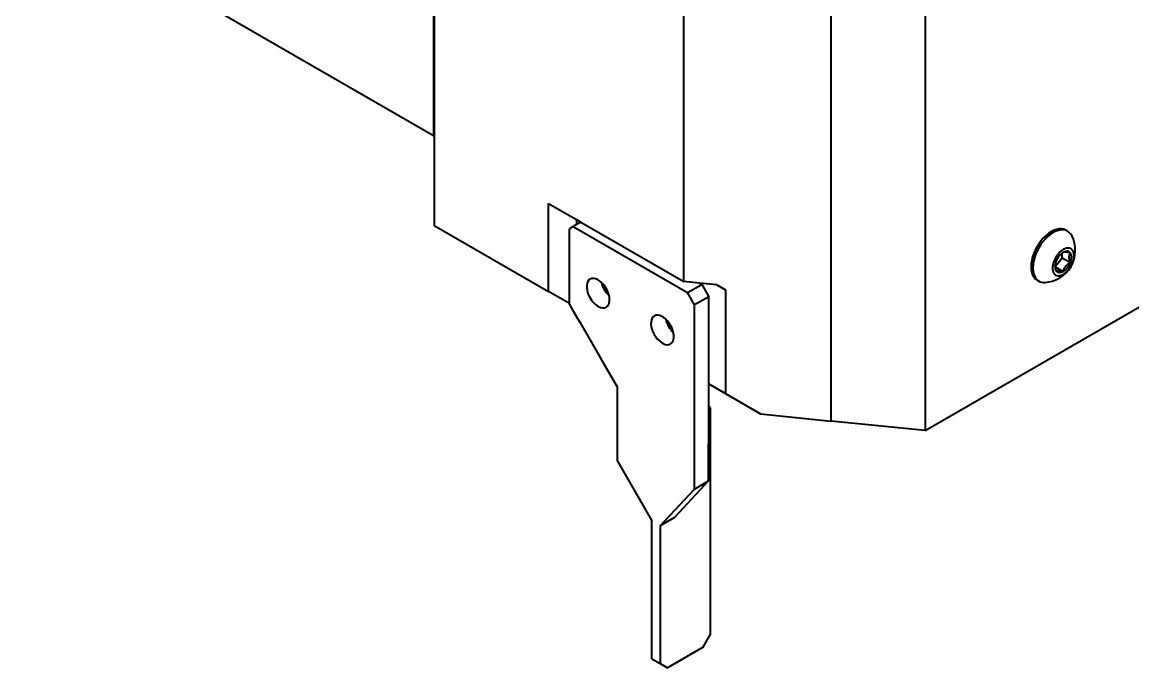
# Model space of a CAD drawing. Header units: millimetres. Extents: x 15 to 415, y 5 to 292.
# Drawn here: x 260.04 to 287.53, y 65.5 to 81.48 of the extents above; entities that cross this region are included whole.
import ezdxf

# ---------------------------------------------------------------- set-up
doc = ezdxf.new("R2010")
doc.units = ezdxf.units.MM
doc.layers.add('Geometries', color=7, linetype='Continuous')

msp = doc.modelspace()

# ---------------------------------------------------------------- linework, layer by layer
at = {"layer": 'Geometries', "linetype": 'Continuous', "lineweight": 40}
for p, q in [((270.2227, 91.7472), (270.2227, 78.6714)), ((270.2406, 88.7394), (270.2406, 78.6611)), ((276.4169, 75.0594), (276.4169, 85.9646)), ((280.064, 72.2484), (280.0624, 84.886)), ((260.0404, 84.5502), (270.2227, 78.6714)), ((282.3916, 83.9092), (282.3916, 71.3689)), ((270.2406, 78.6611), (270.2227, 78.6714)), ((270.2406, 78.6611), (270.2406, 76.4466)), ((273.0678, 76.993), (273.7627, 76.5917)), ((273.0678, 74.8143), (273.0678, 76.993)), ((270.2406, 76.4466), (273.0678, 74.8143)), ((273.7627, 76.4672), (273.677, 76.4176)), ((273.7627, 76.5917), (273.7627, 76.4672)), ((273.7627, 76.5917), (273.8395, 76.5474)), ((273.8395, 76.5115), (273.7627, 76.4672)), ((273.8395, 76.5115), (273.8395, 76.5474)), ((273.8395, 76.5474), (273.8706, 76.5294)), ((273.8706, 76.5294), (273.8395, 76.5115)), ((273.8706, 76.5294), (276.4169, 75.0594)), ((273.677, 76.4176), (273.5886, 76.3666)), ((273.5886, 74.5136), (273.5886, 76.3666)), ((273.677, 76.4176), (276.5052, 74.7847)), ((285.8833, 76.3242), (285.8729, 76.3302)), ((285.9167, 76.3049), (285.8833, 76.3242)), ((285.6059, 75.4291), (285.7809, 75.6468)), ((285.7809, 75.6468), (285.7809, 75.7625)), ((285.7809, 75.6468), (285.9851, 75.5289)), ((285.6059, 75.4291), (285.6063, 75.4257)), ((285.6064, 75.4256), (285.8083, 75.309)), ((276.8051, 75.0198), (276.4169, 75.0594)), ((282.3916, 71.3689), (289.174, 75.2847)), ((285.2042, 75.0708), (285.1604, 75.0961)), ((273.5886, 74.5136), (273.0678, 74.8143)), ((276.5052, 74.7847), (276.8588, 74.9889)), ((276.6818, 74.4787), (276.5052, 74.7847)), ((276.8051, 75.0198), (276.8588, 74.9889)), ((277.2324, 74.9763), (276.8051, 75.0198)), ((276.8588, 74.9889), (277.0354, 74.6828)), ((277.2324, 74.9763), (277.2502, 74.9661)), ((277.2502, 74.9661), (277.4471, 74.8524)), ((277.4471, 74.8524), (277.4471, 72.2859)), ((273.5886, 74.4862), (273.5886, 74.5136)), ((277.0354, 74.6828), (276.6818, 74.4787)), ((277.0336, 72.5246), (277.0354, 74.6828)), ((276.6781, 69.9204), (276.6818, 74.4787)), ((274.7717, 72.4582), (274.7591, 72.4655)), ((274.7717, 70.6099), (274.7717, 72.4582)), ((277.0332, 71.9707), (277.0336, 72.5246)), ((277.0336, 72.5246), (277.4471, 72.2859)), ((277.4471, 72.2859), (278.3154, 71.7846)), ((280.0624, 71.6067), (280.064, 72.2484)), ((277.0317, 70.1245), (277.0332, 71.9707)), ((277.071, 71.9302), (277.0332, 71.9707)), ((277.071, 71.9302), (277.071, 66.3173)), ((278.3154, 71.7846), (280.0624, 71.6067)), ((282.3916, 71.3689), (280.0622, 71.6061)), ((274.7717, 70.6099), (275.6214, 69.1381)), ((277.0317, 70.1245), (276.1871, 69.2193)), ((276.6781, 69.9204), (277.0317, 70.1245)), ((275.8336, 69.0152), (276.6781, 69.9204)), ((275.6214, 65.7233), (275.6214, 69.1381)), ((276.1871, 69.2193), (275.8336, 69.0152)), ((275.8336, 69.0152), (275.8336, 65.6008)), ((276.8925, 66.0081), (277.071, 66.3173)), ((276.8925, 66.0081), (276.0104, 65.4988)), ((275.6214, 65.7233), (275.8336, 65.6008)), ((275.8336, 65.6008), (276.0104, 65.4988))]:
    msp.add_line(p, q, dxfattribs=at)
at = {"layer": 'Geometries', "linetype": 'Continuous', "lineweight": 40, "flags": 128}
for points in [[(285.8083, 75.2385), (285.8189, 75.2449), (285.8297, 75.2518), (285.8405, 75.2594), (285.8515, 75.2675), (285.8625, 75.2763), (285.8734, 75.2855), (285.8843, 75.2952), (285.8951, 75.3055), (285.906, 75.3164), (285.9157, 75.3267), (285.9254, 75.3375), (285.9349, 75.3487), (285.9443, 75.3603), (285.9535, 75.3722), (285.9624, 75.3845), (285.9712, 75.3971), (285.9797, 75.41), (285.9879, 75.4231), (285.9958, 75.4365), (286.0035, 75.45), (286.0107, 75.4637), (286.0176, 75.4775), (286.0241, 75.4914), (286.0303, 75.5053), (286.036, 75.5193), (286.0414, 75.5332), (286.0463, 75.547), (286.0508, 75.5608), (286.0549, 75.5744), (286.059, 75.5894), (286.0625, 75.6043), (286.0656, 75.6188), (286.0681, 75.6331), (286.0701, 75.647), (286.0716, 75.6603), (286.0727, 75.6732), (286.0733, 75.6857), (286.0735, 75.6978), (286.0733, 75.7099), (286.0727, 75.7219), (286.0716, 75.7338), (286.07, 75.7456), (286.0679, 75.7571), (286.0654, 75.7683), (286.0624, 75.7791), (286.0589, 75.7896), (286.0549, 75.7998), (286.0508, 75.8087), (286.0463, 75.8172), (286.0414, 75.8254), (286.036, 75.8331), (286.0303, 75.8404), (286.0241, 75.8473), (286.0176, 75.8536), (286.0107, 75.8594), (286.0035, 75.8647), (285.9958, 75.8695), (285.9879, 75.8737), (285.9797, 75.8773), (285.9712, 75.8804), (285.9624, 75.8829), (285.9535, 75.8848), (285.9443, 75.8861), (285.9349, 75.8869), (285.9254, 75.8871), (285.9157, 75.8867), (285.906, 75.8858), (285.8949, 75.8841), (285.8839, 75.8818), (285.8728, 75.8789), (285.8617, 75.8755), (285.8507, 75.8714), (285.8399, 75.867), (285.8293, 75.862), (285.8187, 75.8567), (285.8083, 75.8509), (285.7978, 75.8446), (285.787, 75.8376), (285.7762, 75.8301), (285.7652, 75.8219), (285.7542, 75.8132), (285.7433, 75.804), (285.7324, 75.7943), (285.7216, 75.7839), (285.7107, 75.7731), (285.701, 75.7627), (285.6913, 75.7519), (285.6818, 75.7408), (285.6724, 75.7292), (285.6632, 75.7172), (285.6543, 75.705), (285.6455, 75.6924), (285.637, 75.6795), (285.6288, 75.6663), (285.6208, 75.653), (285.6132, 75.6394), (285.606, 75.6258), (285.5991, 75.612), (285.5926, 75.5981), (285.5864, 75.5841), (285.5807, 75.5702), (285.5753, 75.5563), (285.5704, 75.5425), (285.5659, 75.5287), (285.5618, 75.5151), (285.5577, 75.5), (285.5542, 75.4852), (285.5511, 75.4707), (285.5486, 75.4564), (285.5466, 75.4425), (285.5451, 75.4292), (285.544, 75.4163), (285.5434, 75.4038), (285.5432, 75.3916), (285.5434, 75.3795), (285.544, 75.3675), (285.5451, 75.3556), (285.5467, 75.3439), (285.5488, 75.3323), (285.5513, 75.3212), (285.5543, 75.3104), (285.5578, 75.2998), (285.5618, 75.2897), (285.5659, 75.2808), (285.5704, 75.2722), (285.5753, 75.2641), (285.5807, 75.2563), (285.5864, 75.249), (285.5926, 75.2422), (285.5991, 75.2359), (285.606, 75.23), (285.6132, 75.2247), (285.6208, 75.22), (285.6288, 75.2158), (285.637, 75.2121), (285.6455, 75.2091), (285.6543, 75.2066), (285.6632, 75.2047), (285.6724, 75.2034), (285.6818, 75.2026), (285.6913, 75.2024), (285.701, 75.2028), (285.7107, 75.2037), (285.7218, 75.2053), (285.7328, 75.2076), (285.7439, 75.2105), (285.755, 75.214), (285.766, 75.218), (285.7768, 75.2225), (285.7874, 75.2274), (285.798, 75.2328), (285.8083, 75.2385)], [(285.9851, 75.7646), (285.9739, 75.7676), (285.9633, 75.7703), (285.9532, 75.7728), (285.9437, 75.7751), (285.9346, 75.7772), (285.9259, 75.7791), (285.9176, 75.7809), (285.9085, 75.7827), (285.8998, 75.7842), (285.8916, 75.7856), (285.8838, 75.7867), (285.8764, 75.7876), (285.8694, 75.7883), (285.8627, 75.7888), (285.8564, 75.7891), (285.8504, 75.7892), (285.8447, 75.7891), (285.8392, 75.7888), (285.8341, 75.7883), (285.8299, 75.7877), (285.8258, 75.7869), (285.822, 75.786), (285.8183, 75.7849), (285.8148, 75.7836), (285.8115, 75.7821), (285.8083, 75.7804)], [(285.9851, 75.5289), (285.9801, 75.5438), (285.9755, 75.5587), (285.9713, 75.5735), (285.9675, 75.5882), (285.9648, 75.6004), (285.9625, 75.6124), (285.9606, 75.6243), (285.9592, 75.636), (285.9582, 75.6475), (285.9579, 75.6551), (285.9578, 75.6626), (285.958, 75.6717), (285.9585, 75.6805), (285.9594, 75.6892), (285.9606, 75.6975), (285.9622, 75.7059), (285.9641, 75.714), (285.9663, 75.7218), (285.9688, 75.7294), (285.9723, 75.7387), (285.9763, 75.7477), (285.9806, 75.7563), (285.9851, 75.7646)], [(285.6047, 75.443), (285.6049, 75.4397), (285.6058, 75.43), (285.6059, 75.4291)], [(285.6063, 75.4257), (285.607, 75.4203), (285.6086, 75.4101), (285.6105, 75.3998), (285.6127, 75.3894), (285.6152, 75.379), (285.6188, 75.3655), (285.6227, 75.352), (285.627, 75.3384), (285.6316, 75.3248)], [(285.6316, 75.3248), (285.6347, 75.3265), (285.6381, 75.328), (285.6416, 75.3293), (285.6452, 75.3304), (285.6491, 75.3313), (285.6531, 75.3321), (285.6573, 75.3327), (285.6625, 75.3332), (285.6679, 75.3335), (285.6736, 75.3336), (285.6796, 75.3335), (285.686, 75.3332), (285.6926, 75.3327), (285.6996, 75.332), (285.707, 75.3311), (285.7148, 75.33), (285.723, 75.3286), (285.7317, 75.327), (285.7408, 75.3253), (285.7491, 75.3235), (285.7578, 75.3216), (285.7669, 75.3195), (285.7765, 75.3172), (285.7865, 75.3147), (285.7972, 75.312), (285.8083, 75.309)], [(285.8083, 75.309), (285.8115, 75.3203), (285.8148, 75.3311), (285.8183, 75.3414), (285.822, 75.3513), (285.8258, 75.3609), (285.8299, 75.3702), (285.8341, 75.3791), (285.8392, 75.3891), (285.8447, 75.3988), (285.8504, 75.4082), (285.8564, 75.4173), (285.8627, 75.4262), (285.8694, 75.4348), (285.8764, 75.4432), (285.8838, 75.4514), (285.8916, 75.4595), (285.8998, 75.4674), (285.9085, 75.4753), (285.9176, 75.483), (285.9259, 75.4896), (285.9346, 75.4962), (285.9437, 75.5027), (285.9532, 75.5092), (285.9633, 75.5158), (285.9739, 75.5223), (285.9851, 75.5289)], [(273.5886, 74.4862), (273.672, 74.3419), (273.7555, 74.1977), (273.8391, 74.0535), (274.0898, 73.6208), (274.4244, 73.0431), (274.7591, 72.4655)]]:
    msp.add_lwpolyline(points, dxfattribs=at)
at = {"layer": 'Geometries', "linetype": 'Continuous', "lineweight": 40}
msp.add_arc((285.3143, 75.83), 0.793, 272.52099, 27.47901, dxfattribs=at)
for centre, major_axis, start_param, end_param in [((285.5167, 75.7131), (0.3562, 0.617), 0, 3.1415927), ((285.5604, 75.6879), (0.3562, 0.617), 0, 3.1415927), ((285.5604, 75.6879), (0.3562, 0.617), 5.9304687, 6.2831853), ((285.8083, 75.5447), (0.1443, 0.25), 0.9200385, 1.8325957), ((285.8083, 75.5447), (0.1443, 0.25), 0.7853982, 0.9200385), ((285.8083, 75.5447), (0.1443, 0.25), 6.0213859, 7.0685835), ((285.8083, 75.5447), (0.1443, 0.25), 4.9741884, 6.0213859), ((285.8083, 75.5447), (0.1443, 0.25), 2.2891592, 2.8797933), ((285.8083, 75.5447), (0.1443, 0.25), 1.8325957, 2.2891592), ((285.8083, 75.5447), (0.1443, 0.25), 2.8797933, 3.9269908), ((285.8083, 75.5447), (0.1443, 0.25), 3.9269908, 4.9741884), ((274.2955, 74.7705), (0.2, -0.3464), 2.0574913, 6.2831853), ((285.5604, 75.6879), (0.3562, 0.617), 3.1415927, 3.4943092), ((274.2955, 74.7705), (0.2, -0.3464), 1.0841014, 2.0574913), ((274.649, 74.9746), (0.2, -0.3464), 4.225694, 5.1990839), ((274.2955, 74.7705), (0.2, -0.3464), 0, 1.0841014), ((275.8866, 73.8597), (0.2, -0.3464), 2.0574913, 6.2831853), ((275.8866, 73.8597), (0.2, -0.3464), 1.7587555, 2.0574913), ((276.2402, 74.0638), (0.2, -0.3464), 4.225694, 5.1990839), ((276.2616, 74.0631), (0.1781, -0.3085), 4.4683665, 4.9257323), ((275.8866, 73.8597), (0.2, -0.3464), 1.352158, 1.7587555), ((275.8866, 73.8597), (0.2, -0.3464), 0, 1.0841014), ((275.8866, 73.8597), (0.2, -0.3464), 1.0841014, 1.352158)]:
    msp.add_ellipse(centre, major_axis=major_axis, ratio=0.5773503, start_param=start_param, end_param=end_param, dxfattribs=at)

doc.saveas('drawing.dxf')
